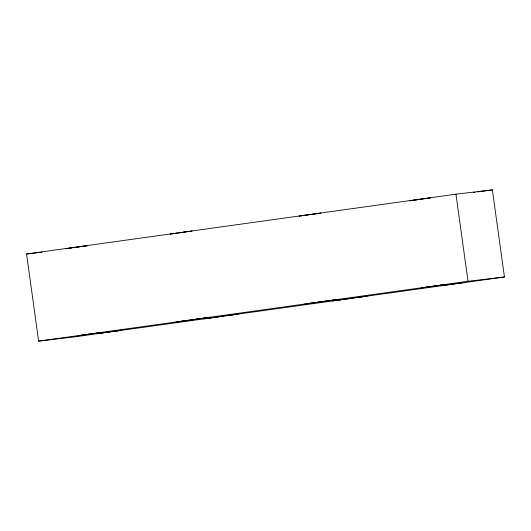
<?xml version="1.0" encoding="UTF-8"?>
<svg xmlns="http://www.w3.org/2000/svg" width="531" height="531" viewBox="0 0 531 531"><rect width="100%" height="100%" fill="white"/><g stroke="black" fill="none" stroke-linecap="round" stroke-linejoin="round"><path stroke-width="0.8" d="M87.615 245.674L84.363 246.145M171.002 233.959L170.365 234.052L174.905 233.461M191.412 231.151L192.049 231.051L182.923 232.279M299.816 216.004L299.185 216.104L308.312 214.876M411.412 200.506L409.447 200.798L410.39 200.685M430.495 197.897L427.229 198.362M172.329 233.766L176.67 233.149M188.153 231.622L190.085 231.343M301.15 215.812L308.206 214.816M412.056 200.413L414.95 200.008M72.236 247.765L65.93 248.674L68.386 248.362M83.719 246.238L77.174 247.154M426.433 198.475L423.466 198.893M84.323 334.869L78.017 335.778L99.702 332.778L87.038 334.49M186.036 320.611L175.953 322.058L210.641 317.259L190.383 320.001M228.237 315.447L238.319 314L203.632 318.799L219.343 316.688M357.051 297.493L367.133 296.046L332.446 300.845L352.703 298.103M458.764 283.235L465.07 282.326L455.246 283.647M26.55 254.01L455.943 194.173L492.363 189.879L504.45 276.99L75.057 336.827L38.637 341.121L26.55 254.01L37.88 252.676M179.385 232.77L182.226 232.372M183.029 232.339L185.744 231.961M309.009 214.783L311.85 214.385M419.178 199.41L422.112 199.085M74.951 247.386L79.869 246.703M182.319 232.439L175.535 233.375M312.527 214.292L320.863 213.104L316.33 213.694M415.753 199.895L418.468 199.51M473.479 192.514L475.119 192.282M477.588 191.943L480.051 191.598M481.69 191.372L492.363 189.879M38.637 341.121L468.03 281.277L504.45 276.99M319.197 302.053L304.767 304.11L339.455 299.305L323.744 301.416M430.555 286.621L421.534 287.902L443.212 284.901L433.396 286.222M112.532 331.49L121.553 330.202L99.874 333.202L109.691 331.882M456.049 283.614L443.385 285.326L453.208 284.012M421.309 199.118L425.962 198.475M311.047 214.424L315.699 213.781M418.574 199.576L411.903 200.486M72.986 247.731L75.754 247.353M427.282 198.295L430.183 197.91M80.566 246.61L87.509 245.674M71.725 247.904L69.083 248.262M39.5 252.49L41.929 252.205M455.943 194.173L468.03 281.277"/></g></svg>
